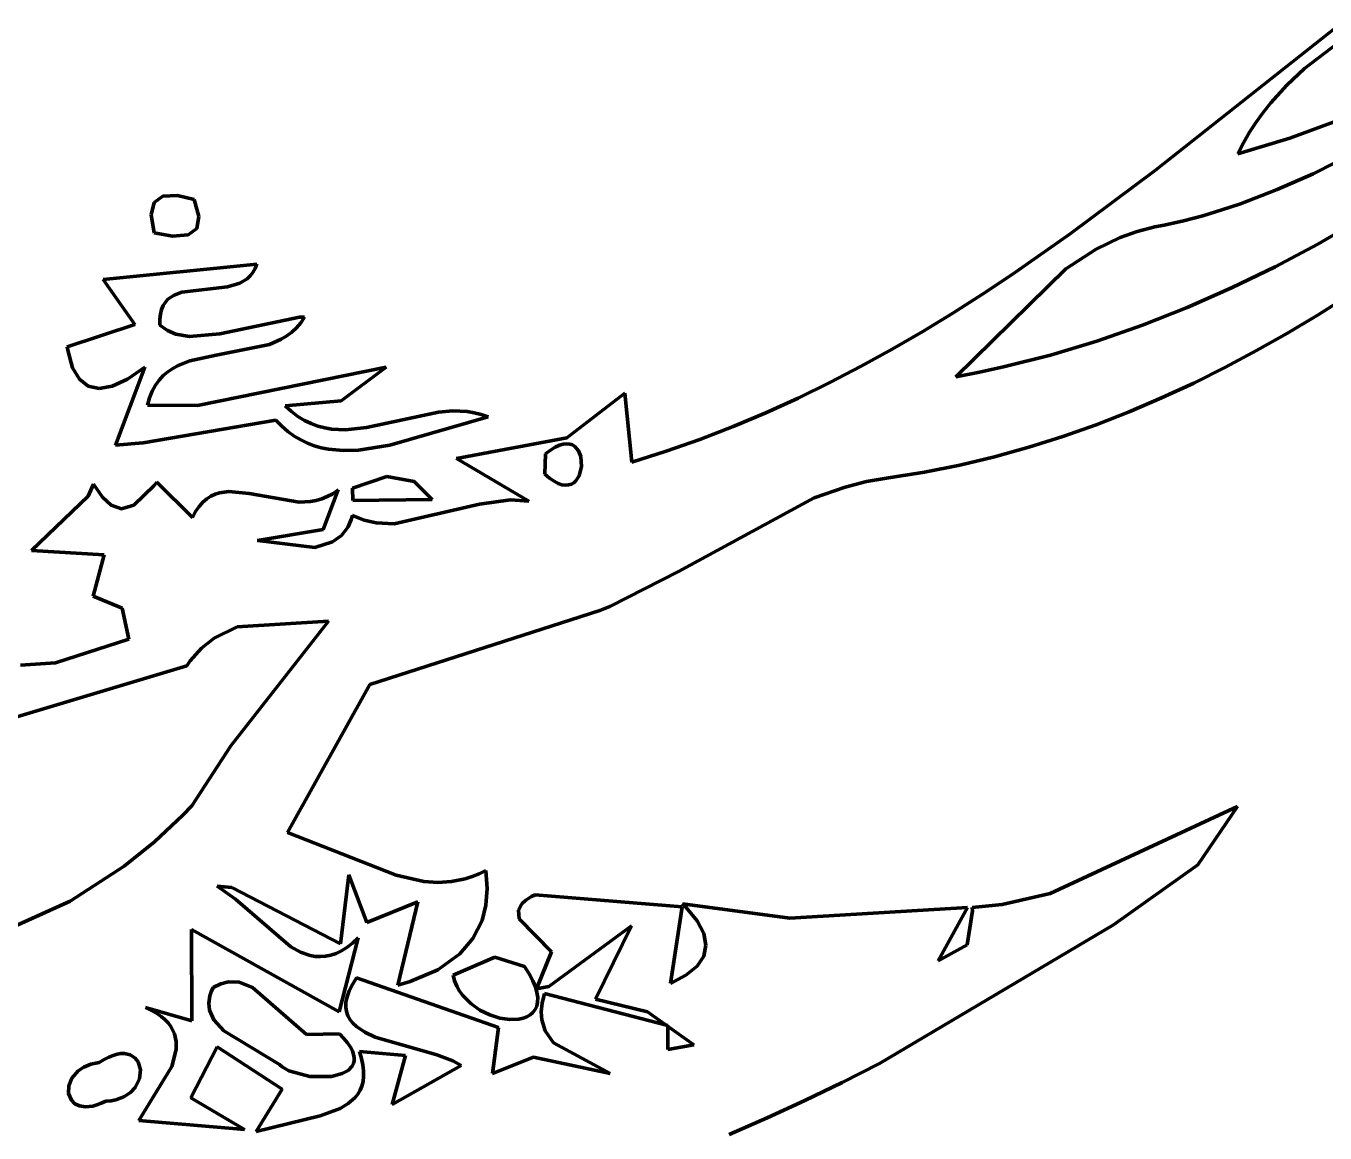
# Model space of a CAD drawing. Header units: millimetres. Extents: x 0 to 10.4, y 0 to 8.6.
# Drawn here: x 4.619 to 5.34, y 1.012 to 1.625 of the extents above; entities that cross this region are included whole.
import ezdxf

# ---------------------------------------------------------------- set-up
doc = ezdxf.new("R2010")
doc.units = ezdxf.units.MM
doc.layers.add('color#010101ff', color=7, linetype='CONTINUOUS', lineweight=100)
doc.layers.add('color#ffffffff', color=7, linetype='CONTINUOUS', lineweight=100)

msp = doc.modelspace()

# ---------------------------------------------------------------- linework, layer by layer
at = {"layer": 'color#010101ff'}
for p, q in [((5.24568, 1.54554), (5.41558, 1.68002)), ((5.38806, 1.64795), (5.32823, 1.60181)), ((5.32823, 1.60181), (5.31846, 1.59261)), ((5.31846, 1.59261), (5.30945, 1.58279)), ((5.30528, 1.57761), (5.30135, 1.57222)), ((5.30945, 1.58279), (5.30528, 1.57761)), ((5.30135, 1.57222), (5.2977, 1.56661)), ((5.32003, 1.56324), (5.3481, 1.57358)), ((5.29129, 1.55465), (5.32003, 1.56324)), ((5.2977, 1.56661), (5.29434, 1.56076)), ((5.29434, 1.56076), (5.29129, 1.55465)), ((5.36225, 1.55843), (5.33305, 1.54361)), ((5.19831, 1.51023), (5.24568, 1.54554)), ((5.33305, 1.54361), (5.31311, 1.53478)), ((5.31311, 1.53478), (5.29273, 1.52698)), ((4.6888, 1.5208), (4.69041, 1.5276)), ((4.69041, 1.5276), (4.69527, 1.53117)), ((4.69527, 1.53117), (4.70336, 1.53153)), ((4.70336, 1.53153), (4.71257, 1.52936)), ((4.71257, 1.52936), (4.71529, 1.51984)), ((5.29273, 1.52698), (5.28235, 1.5235)), ((4.69042, 1.51079), (4.6888, 1.5208)), ((4.71529, 1.51984), (4.7142, 1.51328)), ((5.27183, 1.52034), (5.26116, 1.51752)), ((5.28235, 1.5235), (5.27183, 1.52034)), ((5.33556, 1.5046), (5.37035, 1.5249)), ((4.7142, 1.51328), (4.7093, 1.50968)), ((5.24528, 1.51413), (5.23548, 1.51162)), ((5.25034, 1.51504), (5.24528, 1.51413)), ((5.26116, 1.51752), (5.25034, 1.51504)), ((4.70059, 1.50905), (4.69042, 1.51079)), ((4.7093, 1.50968), (4.70059, 1.50905)), ((5.1661, 1.48776), (5.19831, 1.51023)), ((5.22608, 1.50826), (5.21267, 1.5018)), ((5.23548, 1.51162), (5.22608, 1.50826)), ((5.21267, 1.5018), (5.19594, 1.49097)), ((5.31185, 1.49204), (5.33556, 1.5046)), ((4.6622, 1.48495), (4.74747, 1.49353)), ((4.74646, 1.49101), (4.74519, 1.48883)), ((4.74747, 1.49353), (4.74646, 1.49101)), ((5.19594, 1.49097), (5.13483, 1.43113)), ((5.28774, 1.48033), (5.31185, 1.49204)), ((4.67978, 1.46012), (4.6622, 1.48495)), ((4.742, 1.4854), (4.73805, 1.48302)), ((4.7437, 1.48697), (4.742, 1.4854)), ((4.74519, 1.48883), (4.7437, 1.48697)), ((5.14976, 1.47692), (5.1661, 1.48776)), ((4.70163, 1.47637), (4.69815, 1.47399)), ((4.70581, 1.47792), (4.70163, 1.47637)), ((4.73109, 1.48095), (4.70581, 1.47792)), ((4.73805, 1.48302), (4.73109, 1.48095)), ((5.13325, 1.46638), (5.14976, 1.47692)), ((5.26323, 1.46953), (5.28774, 1.48033)), ((4.69554, 1.47055), (4.6946, 1.46837)), ((4.69673, 1.47242), (4.69554, 1.47055)), ((4.69815, 1.47399), (4.69673, 1.47242)), ((5.23833, 1.45968), (5.26323, 1.46953)), ((5.35245, 1.47584), (5.33572, 1.46536)), ((4.69359, 1.46293), (4.69356, 1.45962)), ((4.69395, 1.46584), (4.69359, 1.46293)), ((4.6946, 1.46837), (4.69395, 1.46584)), ((4.72687, 1.45481), (4.77109, 1.46408)), ((4.77109, 1.46408), (4.77379, 1.46411)), ((4.77379, 1.46411), (4.77172, 1.46095)), ((5.11654, 1.45618), (5.13325, 1.46638)), ((5.33572, 1.46536), (5.31879, 1.45526)), ((4.64232, 1.44773), (4.67978, 1.46012)), ((4.69356, 1.45962), (4.6978, 1.45669)), ((4.6978, 1.45669), (4.70244, 1.45473)), ((4.70244, 1.45473), (4.71003, 1.45336)), ((4.71003, 1.45336), (4.72687, 1.45481)), ((4.76678, 1.45576), (4.76397, 1.45367)), ((4.76937, 1.45818), (4.76678, 1.45576)), ((4.77172, 1.46095), (4.76937, 1.45818)), ((5.09963, 1.44634), (5.11654, 1.45618)), ((5.21303, 1.45087), (5.23833, 1.45968)), ((5.31879, 1.45526), (5.30166, 1.44558)), ((4.64276, 1.44508), (4.64232, 1.44773)), ((4.75443, 1.449), (4.72478, 1.44303)), ((4.76096, 1.45186), (4.75443, 1.449)), ((4.76397, 1.45367), (4.76096, 1.45186)), ((5.18735, 1.44313), (5.21303, 1.45087)), ((4.64529, 1.43608), (4.64276, 1.44508)), ((4.72478, 1.44303), (4.71034, 1.43984)), ((5.0825, 1.43688), (5.09963, 1.44634)), ((5.16128, 1.43653), (5.18735, 1.44313)), ((5.30166, 1.44558), (5.28431, 1.43636)), ((4.649, 1.42967), (4.64529, 1.43608)), ((4.66906, 1.39326), (4.68525, 1.43634)), ((4.68525, 1.43634), (4.67564, 1.42984)), ((4.69806, 1.43387), (4.6955, 1.43171)), ((4.70085, 1.43573), (4.69806, 1.43387)), ((4.70384, 1.43733), (4.70085, 1.43573)), ((4.71034, 1.43984), (4.70384, 1.43733)), ((4.71459, 1.41511), (4.81908, 1.43647)), ((4.81908, 1.43647), (4.79406, 1.41773)), ((5.06513, 1.42783), (5.0825, 1.43688)), ((5.13483, 1.43113), (5.1481, 1.43368)), ((5.1481, 1.43368), (5.16128, 1.43653)), ((5.28431, 1.43636), (5.26675, 1.42761)), ((4.65388, 1.42584), (4.649, 1.42967)), ((4.6672, 1.42593), (4.65995, 1.42459)), ((4.67564, 1.42984), (4.6672, 1.42593)), ((4.69114, 1.42638), (4.68938, 1.42314)), ((4.69318, 1.42923), (4.69114, 1.42638)), ((4.6955, 1.43171), (4.69318, 1.42923)), ((5.04752, 1.41923), (5.06513, 1.42783)), ((5.26675, 1.42761), (5.24896, 1.41936)), ((4.65995, 1.42459), (4.65388, 1.42584)), ((4.68794, 1.41948), (4.68683, 1.41537)), ((4.68938, 1.42314), (4.68794, 1.41948)), ((4.91934, 1.39716), (4.95143, 1.42195)), ((4.95143, 1.42195), (4.9552, 1.38379)), ((5.02964, 1.41109), (5.04752, 1.41923)), ((5.24896, 1.41936), (5.23094, 1.41165)), ((4.68683, 1.41537), (4.71459, 1.41511)), ((4.79406, 1.41773), (4.76302, 1.41505)), ((4.76302, 1.41505), (4.76658, 1.41183)), ((4.76658, 1.41183), (4.77019, 1.40912)), ((4.80822, 1.4029), (4.84806, 1.41155)), ((4.84806, 1.41155), (4.85602, 1.41217)), ((4.85602, 1.41217), (4.86393, 1.4118)), ((4.86393, 1.4118), (4.86786, 1.41117)), ((5.23094, 1.41165), (5.21268, 1.4045)), ((4.75797, 1.407), (4.68445, 1.3945)), ((4.76122, 1.40364), (4.75797, 1.407)), ((4.77019, 1.40912), (4.77384, 1.4069)), ((4.77384, 1.4069), (4.77753, 1.40511)), ((4.77753, 1.40511), (4.78126, 1.40374)), ((4.87566, 1.40883), (4.82106, 1.39319)), ((4.86786, 1.41117), (4.87177, 1.41019)), ((4.87177, 1.41019), (4.87566, 1.40883)), ((5.01149, 1.40346), (5.02964, 1.41109)), ((5.21268, 1.4045), (5.19417, 1.39795)), ((4.7646, 1.40072), (4.76122, 1.40364)), ((4.76809, 1.3982), (4.7646, 1.40072)), ((4.77171, 1.39606), (4.76809, 1.3982)), ((4.78126, 1.40374), (4.78502, 1.40275)), ((4.78502, 1.40275), (4.78882, 1.4021)), ((4.78882, 1.4021), (4.7965, 1.40171)), ((4.7965, 1.40171), (4.80822, 1.4029)), ((4.85811, 1.38579), (4.91934, 1.39716)), ((4.99304, 1.39634), (5.01149, 1.40346)), ((5.19417, 1.39795), (5.1754, 1.39201)), ((4.68445, 1.3945), (4.66906, 1.39326)), ((4.77543, 1.39429), (4.77171, 1.39606)), ((4.77924, 1.39287), (4.77543, 1.39429)), ((4.78315, 1.39177), (4.77924, 1.39287)), ((4.78714, 1.39098), (4.78315, 1.39177)), ((4.79534, 1.39023), (4.78714, 1.39098)), ((4.80377, 1.39046), (4.79534, 1.39023)), ((4.82106, 1.39319), (4.80377, 1.39046)), ((4.91022, 1.39045), (4.90747, 1.38829)), ((4.91276, 1.39207), (4.91022, 1.39045)), ((4.9151, 1.39317), (4.91276, 1.39207)), ((4.91723, 1.3938), (4.9151, 1.39317)), ((4.91915, 1.394), (4.91723, 1.3938)), ((4.92088, 1.39381), (4.91915, 1.394)), ((4.9224, 1.39327), (4.92088, 1.39381)), ((4.92372, 1.39243), (4.9224, 1.39327)), ((4.92576, 1.38998), (4.92372, 1.39243)), ((4.92702, 1.38681), (4.92576, 1.38998)), ((4.97428, 1.38977), (4.99304, 1.39634)), ((5.1754, 1.39201), (5.15638, 1.38672)), ((4.89827, 1.3622), (4.85811, 1.38579)), ((4.90747, 1.38829), (4.90707, 1.37713)), ((4.92744, 1.38141), (4.92702, 1.38681)), ((4.9552, 1.38379), (4.97428, 1.38977)), ((5.15638, 1.38672), (5.13708, 1.38211)), ((4.80037, 1.36934), (4.81953, 1.37576)), ((4.81953, 1.37576), (4.83456, 1.37312)), ((4.90707, 1.37713), (4.90971, 1.37486)), ((4.92432, 1.37345), (4.92613, 1.37623)), ((4.92613, 1.37623), (4.92744, 1.38141)), ((5.11752, 1.3782), (5.09766, 1.37502)), ((5.13708, 1.38211), (5.11752, 1.3782)), ((4.65386, 1.36487), (4.65677, 1.37163)), ((4.65677, 1.37163), (4.66193, 1.36444)), ((4.67927, 1.35994), (4.6905, 1.37091)), ((4.6905, 1.37091), (4.69189, 1.37262)), ((4.69189, 1.37262), (4.71168, 1.35314)), ((4.79249, 1.36834), (4.78421, 1.34645)), ((4.78949, 1.3663), (4.79249, 1.36834)), ((4.8006, 1.36249), (4.80037, 1.36934)), ((4.83456, 1.37312), (4.84456, 1.36299)), ((4.90971, 1.37486), (4.91217, 1.37315)), ((4.91217, 1.37315), (4.91445, 1.37197)), ((4.91445, 1.37197), (4.91655, 1.37126)), ((4.91655, 1.37126), (4.91847, 1.37099)), ((4.91847, 1.37099), (4.92021, 1.37111)), ((4.92021, 1.37111), (4.92176, 1.37159)), ((4.92176, 1.37159), (4.92313, 1.37239)), ((4.92313, 1.37239), (4.92432, 1.37345)), ((5.07357, 1.36997), (5.05638, 1.36396)), ((5.08543, 1.37297), (5.07357, 1.36997)), ((5.09766, 1.37502), (5.08543, 1.37297)), ((4.62244, 1.33474), (4.65386, 1.36487)), ((4.66193, 1.36444), (4.66672, 1.35996)), ((4.71543, 1.35919), (4.71748, 1.3615)), ((4.71748, 1.3615), (4.71964, 1.36338)), ((4.71964, 1.36338), (4.72192, 1.36486)), ((4.72192, 1.36486), (4.72429, 1.36597)), ((4.72429, 1.36597), (4.72675, 1.36674)), ((4.72675, 1.36674), (4.73194, 1.36744)), ((4.73194, 1.36744), (4.74317, 1.36634)), ((4.74317, 1.36634), (4.77087, 1.36158)), ((4.77087, 1.36158), (4.77715, 1.36196)), ((4.77715, 1.36196), (4.78027, 1.36255)), ((4.78027, 1.36255), (4.78337, 1.36344)), ((4.78337, 1.36344), (4.78645, 1.36468)), ((4.78645, 1.36468), (4.78949, 1.3663)), ((4.84456, 1.36299), (4.8006, 1.36249)), ((4.87091, 1.3604), (4.88801, 1.36281)), ((4.88801, 1.36281), (4.89827, 1.3622)), ((5.05638, 1.36396), (4.98119, 1.32321)), ((4.66672, 1.35996), (4.67244, 1.35787)), ((4.67244, 1.35787), (4.67927, 1.35994)), ((4.71168, 1.35314), (4.71349, 1.35641)), ((4.71349, 1.35641), (4.71543, 1.35919)), ((4.79975, 1.35197), (4.80037, 1.35427)), ((4.80037, 1.35427), (4.80694, 1.35166)), ((4.82353, 1.34964), (4.87091, 1.3604)), ((4.79426, 1.34307), (4.79799, 1.34791)), ((4.79799, 1.34791), (4.79975, 1.35197)), ((4.80694, 1.35166), (4.81355, 1.35016)), ((4.81355, 1.35016), (4.82353, 1.34964)), ((4.78421, 1.34645), (4.74783, 1.34042)), ((4.74783, 1.34042), (4.77962, 1.33645)), ((4.77962, 1.33645), (4.78943, 1.3396)), ((4.78943, 1.3396), (4.79426, 1.34307)), ((4.66285, 1.33243), (4.62244, 1.33474)), ((4.65661, 1.30951), (4.66285, 1.33243)), ((4.98119, 1.32321), (4.94313, 1.30377)), ((4.67267, 1.30278), (4.65661, 1.30951)), ((4.94313, 1.30377), (4.93749, 1.30148)), ((4.67637, 1.28564), (4.67267, 1.30278)), ((4.93749, 1.30148), (4.80999, 1.26057)), ((4.73656, 1.29249), (4.72367, 1.2863)), ((4.73297, 1.22654), (4.78718, 1.29568)), ((4.78718, 1.29568), (4.73656, 1.29249)), ((4.6357, 1.27257), (4.67637, 1.28564)), ((4.72367, 1.2863), (4.71673, 1.28075)), ((4.71673, 1.28075), (4.71052, 1.2736)), ((4.70862, 1.27082), (4.56423, 1.22778)), ((4.6164, 1.27135), (4.6357, 1.27257)), ((4.71052, 1.2736), (4.70862, 1.27082)), ((4.80999, 1.26057), (4.76447, 1.17846)), ((4.71137, 1.19335), (4.73297, 1.22654)), ((4.70641, 1.18809), (4.71137, 1.19335)), ((5.18718, 1.14473), (5.2911, 1.19299)), ((5.2911, 1.19299), (5.26907, 1.16058)), ((4.69072, 1.17333), (4.70641, 1.18809)), ((4.76447, 1.17846), (4.82466, 1.15488)), ((4.67392, 1.15997), (4.69072, 1.17333)), ((4.6439, 1.14041), (4.67392, 1.15997)), ((5.26907, 1.16058), (5.22228, 1.12733)), ((4.79847, 1.15512), (4.79387, 1.11688)), ((4.8083, 1.12866), (4.79847, 1.15512)), ((4.82466, 1.15488), (4.83998, 1.15145)), ((4.85531, 1.15131), (4.86295, 1.15284)), ((4.86295, 1.15284), (4.86677, 1.15407)), ((4.86677, 1.15407), (4.87058, 1.15564)), ((4.87058, 1.15564), (4.87438, 1.15755)), ((4.87438, 1.15755), (4.87516, 1.1475)), ((4.73349, 1.14814), (4.72549, 1.14874)), ((4.72549, 1.14874), (4.73553, 1.1416)), ((4.79387, 1.11688), (4.73349, 1.14814)), ((4.83998, 1.15145), (4.84765, 1.15089)), ((4.84765, 1.15089), (4.85531, 1.15131)), ((4.87516, 1.1475), (4.87443, 1.13826)), ((4.5324, 1.09024), (4.6439, 1.14041)), ((4.73553, 1.1416), (4.76619, 1.11516)), ((4.8367, 1.14012), (4.8083, 1.12866)), ((4.82563, 1.09392), (4.8367, 1.14012)), ((4.87443, 1.13826), (4.87224, 1.12983)), ((4.89253, 1.13547), (4.89426, 1.13892)), ((4.89426, 1.13892), (4.8965, 1.14109)), ((4.8965, 1.14109), (4.8997, 1.14311)), ((4.8997, 1.14311), (4.9017, 1.14407)), ((4.9017, 1.14407), (4.98311, 1.13735)), ((4.98537, 1.13707), (4.98346, 1.13903)), ((4.98346, 1.13903), (5.04293, 1.13109)), ((5.14393, 1.13692), (5.16055, 1.13864)), ((5.16055, 1.13864), (5.18718, 1.14473)), ((4.89279, 1.13066), (4.89253, 1.13547)), ((4.91071, 1.11249), (4.89279, 1.13066)), ((4.98311, 1.13735), (4.97668, 1.09487)), ((4.9915, 1.12956), (4.98537, 1.13707)), ((5.04293, 1.13109), (5.14129, 1.13693)), ((5.14129, 1.13693), (5.12511, 1.10739)), ((5.14123, 1.11621), (5.14422, 1.13518)), ((5.14422, 1.13518), (5.14393, 1.13692)), ((4.79305, 1.0791), (4.71111, 1.12475)), ((4.71111, 1.12475), (4.71131, 1.07414)), ((4.87224, 1.12983), (4.86719, 1.11984)), ((4.95511, 1.12687), (4.90928, 1.09319)), ((4.93508, 1.08627), (4.95511, 1.12687)), ((4.99517, 1.12254), (4.9915, 1.12956)), ((5.22228, 1.12733), (5.09256, 1.05051)), ((4.80352, 1.12014), (4.79305, 1.0791)), ((4.79732, 1.11484), (4.8004, 1.11723)), ((4.8004, 1.11723), (4.80352, 1.12014)), ((4.86719, 1.11984), (4.85985, 1.11126)), ((4.99638, 1.11602), (4.99517, 1.12254)), ((4.76619, 1.11516), (4.77155, 1.11228)), ((4.77155, 1.11228), (4.77702, 1.1104)), ((4.77702, 1.1104), (4.7798, 1.1099)), ((4.7798, 1.1099), (4.78262, 1.10974)), ((4.78262, 1.10974), (4.78548, 1.10993)), ((4.78548, 1.10993), (4.78838, 1.11051)), ((4.78838, 1.11051), (4.79132, 1.11151)), ((4.79132, 1.11151), (4.7943, 1.11294)), ((4.7943, 1.11294), (4.79732, 1.11484)), ((4.85985, 1.11126), (4.84768, 1.10251)), ((4.85618, 1.09942), (4.87932, 1.10954)), ((4.87932, 1.10954), (4.89583, 1.10424)), ((4.9024, 1.09187), (4.91071, 1.11249)), ((4.99144, 1.10445), (4.99514, 1.10999)), ((4.99514, 1.10999), (4.99638, 1.11602)), ((5.12511, 1.10739), (5.14123, 1.11621)), ((4.84768, 1.10251), (4.83248, 1.09594)), ((4.89583, 1.10424), (4.89841, 1.10015)), ((4.98529, 1.09941), (4.99144, 1.10445)), ((4.72325, 1.09264), (4.72751, 1.09474)), ((4.72751, 1.09474), (4.73163, 1.09578)), ((4.73163, 1.09578), (4.73754, 1.09559)), ((4.73754, 1.09559), (4.745, 1.0927)), ((4.80036, 1.09425), (4.80271, 1.09802)), ((4.80271, 1.09802), (4.88134, 1.07044)), ((4.83248, 1.09594), (4.82563, 1.09392)), ((4.85705, 1.09633), (4.85618, 1.09942)), ((4.85827, 1.09342), (4.85705, 1.09633)), ((4.89841, 1.10015), (4.9004, 1.09639)), ((4.9004, 1.09639), (4.90182, 1.09295)), ((4.97668, 1.09487), (4.98529, 1.09941)), ((4.72076, 1.08393), (4.72141, 1.08812)), ((4.72141, 1.08812), (4.72217, 1.09033)), ((4.72217, 1.09033), (4.72325, 1.09264)), ((4.745, 1.0927), (4.77502, 1.06665)), ((4.79681, 1.08455), (4.79744, 1.08753)), ((4.79744, 1.08753), (4.79861, 1.09076)), ((4.79861, 1.09076), (4.80036, 1.09425)), ((4.85981, 1.0907), (4.85827, 1.09342)), ((4.86164, 1.08818), (4.85981, 1.0907)), ((4.86599, 1.08375), (4.86164, 1.08818)), ((4.90182, 1.09295), (4.90271, 1.08983)), ((4.90928, 1.09319), (4.9024, 1.09187)), ((4.90271, 1.08983), (4.9031, 1.08702)), ((4.90549, 1.08403), (4.90693, 1.08938)), ((4.90693, 1.08938), (4.9752, 1.07162)), ((4.71131, 1.07414), (4.68573, 1.08151)), ((4.68573, 1.08151), (4.68898, 1.07998)), ((4.72117, 1.08006), (4.72076, 1.08393)), ((4.79669, 1.0818), (4.79681, 1.08455)), ((4.79704, 1.07926), (4.79669, 1.0818)), ((4.87105, 1.08016), (4.86599, 1.08375)), ((4.90168, 1.0804), (4.90045, 1.07879)), ((4.90255, 1.08231), (4.90168, 1.0804)), ((4.90304, 1.08451), (4.90255, 1.08231)), ((4.9031, 1.08702), (4.90304, 1.08451)), ((4.90499, 1.07913), (4.90549, 1.08403)), ((4.96396, 1.07915), (4.93508, 1.08627)), ((4.68898, 1.07998), (4.69184, 1.07835)), ((4.69184, 1.07835), (4.69433, 1.07664)), ((4.69433, 1.07664), (4.69646, 1.07485)), ((4.69646, 1.07485), (4.69825, 1.07298)), ((4.72349, 1.07479), (4.72117, 1.08006)), ((4.72908, 1.06862), (4.72349, 1.07479)), ((4.79784, 1.07693), (4.79704, 1.07926)), ((4.79905, 1.0748), (4.79784, 1.07693)), ((4.80064, 1.07284), (4.79905, 1.0748)), ((4.87654, 1.07746), (4.87105, 1.08016)), ((4.88217, 1.0757), (4.87654, 1.07746)), ((4.88766, 1.07491), (4.88217, 1.0757)), ((4.89272, 1.07513), (4.88766, 1.07491)), ((4.89501, 1.07563), (4.89272, 1.07513)), ((4.89708, 1.07641), (4.89501, 1.07563)), ((4.89891, 1.07746), (4.89708, 1.07641)), ((4.90045, 1.07879), (4.89891, 1.07746)), ((4.90532, 1.07466), (4.90499, 1.07913)), ((4.90723, 1.06868), (4.90532, 1.07466)), ((4.98958, 1.06082), (4.96396, 1.07915)), ((4.69825, 1.07298), (4.69972, 1.07104)), ((4.69972, 1.07104), (4.70175, 1.06698)), ((4.70175, 1.06698), (4.70269, 1.0627)), ((4.75989, 1.05003), (4.72908, 1.06862)), ((4.77502, 1.06665), (4.7932, 1.06694)), ((4.7932, 1.06694), (4.7957, 1.06435)), ((4.80256, 1.07104), (4.80064, 1.07284)), ((4.80732, 1.06788), (4.80256, 1.07104)), ((4.81306, 1.0652), (4.80732, 1.06788)), ((4.88134, 1.07044), (4.87797, 1.04504)), ((4.91195, 1.06194), (4.90723, 1.06868)), ((4.9752, 1.07162), (4.97524, 1.05826)), ((4.70269, 1.0627), (4.70265, 1.05823)), ((4.71088, 1.03143), (4.72536, 1.05984)), ((4.72536, 1.05984), (4.76142, 1.03634)), ((4.7957, 1.06435), (4.79771, 1.06191)), ((4.79771, 1.06191), (4.79926, 1.05962)), ((4.79926, 1.05962), (4.80037, 1.05749)), ((4.84724, 1.05526), (4.81306, 1.0652)), ((4.94326, 1.04508), (4.91195, 1.06194)), ((4.97524, 1.05826), (4.98958, 1.06082)), ((4.66274, 1.05273), (4.66, 1.051)), ((4.66531, 1.05407), (4.66274, 1.05273)), ((4.66772, 1.05505), (4.66531, 1.05407)), ((4.66997, 1.05569), (4.66772, 1.05505)), ((4.67205, 1.05601), (4.66997, 1.05569)), ((4.67396, 1.05604), (4.67205, 1.05601)), ((4.67724, 1.05532), (4.67396, 1.05604)), ((4.67981, 1.0537), (4.67724, 1.05532)), ((4.68163, 1.05138), (4.67981, 1.0537)), ((4.70265, 1.05823), (4.70022, 1.04895)), ((4.80037, 1.05749), (4.80107, 1.0555)), ((4.80132, 1.05199), (4.80092, 1.05045)), ((4.80107, 1.0555), (4.80137, 1.05367)), ((4.80137, 1.05367), (4.80132, 1.05199)), ((4.80543, 1.05336), (4.80425, 1.05725)), ((4.80425, 1.05725), (4.82973, 1.05505)), ((4.80621, 1.04977), (4.80543, 1.05336)), ((4.82973, 1.05505), (4.82251, 1.02773)), ((4.85605, 1.05205), (4.84724, 1.05526)), ((4.86074, 1.0495), (4.85605, 1.05205)), ((4.87797, 1.04504), (4.90071, 1.05402)), ((4.90071, 1.05402), (4.94326, 1.04508)), ((4.64829, 1.04642), (4.64492, 1.04249)), ((4.65146, 1.04855), (4.64829, 1.04642)), ((4.65536, 1.05013), (4.65146, 1.04855)), ((4.66, 1.051), (4.65536, 1.05013)), ((4.68291, 1.04698), (4.68163, 1.05138)), ((4.70022, 1.04895), (4.68201, 1.01899)), ((4.68239, 1.04206), (4.68291, 1.04698)), ((4.76148, 1.04875), (4.75989, 1.05003)), ((4.76523, 1.04656), (4.76148, 1.04875)), ((4.77672, 1.04329), (4.76523, 1.04656)), ((4.79479, 1.04492), (4.7887, 1.04329)), ((4.79798, 1.0467), (4.79479, 1.04492)), ((4.80022, 1.04905), (4.79798, 1.0467)), ((4.80092, 1.05045), (4.80022, 1.04905)), ((4.8066, 1.04645), (4.80621, 1.04977)), ((4.80662, 1.0434), (4.8066, 1.04645)), ((4.82251, 1.02773), (4.86074, 1.0495)), ((5.09256, 1.05051), (5.07198, 1.04)), ((4.64318, 1.03814), (4.64307, 1.03386)), ((4.64492, 1.04249), (4.64318, 1.03814)), ((4.67729, 1.03439), (4.67998, 1.03724)), ((4.67998, 1.03724), (4.68239, 1.04206)), ((4.7887, 1.04329), (4.77672, 1.04329)), ((4.80465, 1.0357), (4.80562, 1.03804)), ((4.80562, 1.03804), (4.80628, 1.0406)), ((4.80628, 1.0406), (4.80662, 1.0434)), ((5.07198, 1.04), (5.05123, 1.02995)), ((4.64307, 1.03386), (4.64457, 1.03017)), ((4.64457, 1.03017), (4.64647, 1.02827)), ((4.66374, 1.02968), (4.66658, 1.02993)), ((4.66658, 1.02993), (4.66919, 1.03043)), ((4.66919, 1.03043), (4.6737, 1.03206)), ((4.6737, 1.03206), (4.67729, 1.03439)), ((4.74056, 1.01396), (4.71088, 1.03143)), ((4.76142, 1.03634), (4.74701, 1.01288)), ((4.79811, 1.0283), (4.80187, 1.03163)), ((4.80187, 1.03163), (4.8034, 1.03357)), ((4.8034, 1.03357), (4.80465, 1.0357)), ((5.05123, 1.02995), (5.03031, 1.02034)), ((4.64647, 1.02827), (4.64907, 1.02701)), ((4.64907, 1.02701), (4.65239, 1.02652)), ((4.65239, 1.02652), (4.6564, 1.02696)), ((4.6564, 1.02696), (4.65867, 1.02758)), ((4.65867, 1.02758), (4.66112, 1.02848)), ((4.66112, 1.02848), (4.66374, 1.02968)), ((4.78254, 1.02157), (4.79352, 1.02559)), ((4.79352, 1.02559), (4.79811, 1.0283)), ((4.68201, 1.01899), (4.74056, 1.01396)), ((4.74701, 1.01288), (4.78254, 1.02157)), ((5.03031, 1.02034), (5.00922, 1.01115))]:
    msp.add_line(p, q, dxfattribs=at)
at = {"layer": 'color#ffffffff'}
for p, q in [((5.41558, 1.68002), (5.24568, 1.54554)), ((5.32823, 1.60181), (5.38806, 1.64795)), ((5.31846, 1.59261), (5.32823, 1.60181)), ((5.30945, 1.58279), (5.31846, 1.59261)), ((5.30135, 1.57222), (5.30528, 1.57761)), ((5.30528, 1.57761), (5.30945, 1.58279)), ((5.2977, 1.56661), (5.30135, 1.57222)), ((5.3481, 1.57358), (5.32003, 1.56324)), ((5.32003, 1.56324), (5.29129, 1.55465)), ((5.29434, 1.56076), (5.2977, 1.56661)), ((5.29129, 1.55465), (5.29434, 1.56076)), ((5.33305, 1.54361), (5.36225, 1.55843)), ((5.24568, 1.54554), (5.19831, 1.51023)), ((5.31311, 1.53478), (5.33305, 1.54361)), ((5.29273, 1.52698), (5.31311, 1.53478)), ((4.69041, 1.5276), (4.6888, 1.5208)), ((4.69527, 1.53117), (4.69041, 1.5276)), ((4.70336, 1.53153), (4.69527, 1.53117)), ((4.71257, 1.52936), (4.70336, 1.53153)), ((4.71529, 1.51984), (4.71257, 1.52936)), ((5.28235, 1.5235), (5.29273, 1.52698)), ((4.6888, 1.5208), (4.69042, 1.51079)), ((4.7142, 1.51328), (4.71529, 1.51984)), ((5.26116, 1.51752), (5.27183, 1.52034)), ((5.27183, 1.52034), (5.28235, 1.5235)), ((5.37035, 1.5249), (5.33556, 1.5046)), ((4.7093, 1.50968), (4.7142, 1.51328)), ((5.23548, 1.51162), (5.24528, 1.51413)), ((5.24528, 1.51413), (5.25034, 1.51504)), ((5.25034, 1.51504), (5.26116, 1.51752)), ((4.69042, 1.51079), (4.70059, 1.50905)), ((4.70059, 1.50905), (4.7093, 1.50968)), ((5.19831, 1.51023), (5.1661, 1.48776)), ((5.21267, 1.5018), (5.22608, 1.50826)), ((5.22608, 1.50826), (5.23548, 1.51162)), ((5.19594, 1.49097), (5.21267, 1.5018)), ((5.33556, 1.5046), (5.31185, 1.49204)), ((4.74747, 1.49353), (4.6622, 1.48495)), ((4.74519, 1.48883), (4.74646, 1.49101)), ((4.74646, 1.49101), (4.74747, 1.49353)), ((5.13483, 1.43113), (5.19594, 1.49097)), ((5.31185, 1.49204), (5.28774, 1.48033)), ((4.6622, 1.48495), (4.67978, 1.46012)), ((4.73805, 1.48302), (4.742, 1.4854)), ((4.742, 1.4854), (4.7437, 1.48697)), ((4.7437, 1.48697), (4.74519, 1.48883)), ((5.1661, 1.48776), (5.14976, 1.47692)), ((4.69815, 1.47399), (4.70163, 1.47637)), ((4.70163, 1.47637), (4.70581, 1.47792)), ((4.70581, 1.47792), (4.73109, 1.48095)), ((4.73109, 1.48095), (4.73805, 1.48302)), ((5.14976, 1.47692), (5.13325, 1.46638)), ((5.28774, 1.48033), (5.26323, 1.46953)), ((4.6946, 1.46837), (4.69554, 1.47055)), ((4.69554, 1.47055), (4.69673, 1.47242)), ((4.69673, 1.47242), (4.69815, 1.47399)), ((5.26323, 1.46953), (5.23833, 1.45968)), ((5.33572, 1.46536), (5.35245, 1.47584)), ((4.69356, 1.45962), (4.69359, 1.46293)), ((4.69359, 1.46293), (4.69395, 1.46584)), ((4.69395, 1.46584), (4.6946, 1.46837)), ((4.77109, 1.46408), (4.72687, 1.45481)), ((4.77379, 1.46411), (4.77109, 1.46408)), ((4.77172, 1.46095), (4.77379, 1.46411)), ((5.13325, 1.46638), (5.11654, 1.45618)), ((5.31879, 1.45526), (5.33572, 1.46536)), ((4.67978, 1.46012), (4.64232, 1.44773)), ((4.6978, 1.45669), (4.69356, 1.45962)), ((4.70244, 1.45473), (4.6978, 1.45669)), ((4.71003, 1.45336), (4.70244, 1.45473)), ((4.72687, 1.45481), (4.71003, 1.45336)), ((4.76397, 1.45367), (4.76678, 1.45576)), ((4.76678, 1.45576), (4.76937, 1.45818)), ((4.76937, 1.45818), (4.77172, 1.46095)), ((5.11654, 1.45618), (5.09963, 1.44634)), ((5.23833, 1.45968), (5.21303, 1.45087)), ((5.30166, 1.44558), (5.31879, 1.45526)), ((4.64232, 1.44773), (4.64276, 1.44508)), ((4.72478, 1.44303), (4.75443, 1.449)), ((4.75443, 1.449), (4.76096, 1.45186)), ((4.76096, 1.45186), (4.76397, 1.45367)), ((5.21303, 1.45087), (5.18735, 1.44313)), ((4.64276, 1.44508), (4.64529, 1.43608)), ((4.71034, 1.43984), (4.72478, 1.44303)), ((5.09963, 1.44634), (5.0825, 1.43688)), ((5.18735, 1.44313), (5.16128, 1.43653)), ((5.28431, 1.43636), (5.30166, 1.44558)), ((4.64529, 1.43608), (4.649, 1.42967)), ((4.68525, 1.43634), (4.66906, 1.39326)), ((4.67564, 1.42984), (4.68525, 1.43634)), ((4.6955, 1.43171), (4.69806, 1.43387)), ((4.69806, 1.43387), (4.70085, 1.43573)), ((4.70085, 1.43573), (4.70384, 1.43733)), ((4.70384, 1.43733), (4.71034, 1.43984)), ((4.81908, 1.43647), (4.71459, 1.41511)), ((4.79406, 1.41773), (4.81908, 1.43647)), ((5.0825, 1.43688), (5.06513, 1.42783)), ((5.1481, 1.43368), (5.13483, 1.43113)), ((5.16128, 1.43653), (5.1481, 1.43368)), ((5.26675, 1.42761), (5.28431, 1.43636)), ((4.649, 1.42967), (4.65388, 1.42584)), ((4.65995, 1.42459), (4.6672, 1.42593)), ((4.6672, 1.42593), (4.67564, 1.42984)), ((4.68938, 1.42314), (4.69114, 1.42638)), ((4.69114, 1.42638), (4.69318, 1.42923)), ((4.69318, 1.42923), (4.6955, 1.43171)), ((5.06513, 1.42783), (5.04752, 1.41923)), ((5.24896, 1.41936), (5.26675, 1.42761)), ((4.65388, 1.42584), (4.65995, 1.42459)), ((4.68683, 1.41537), (4.68794, 1.41948)), ((4.68794, 1.41948), (4.68938, 1.42314)), ((4.95143, 1.42195), (4.91934, 1.39716)), ((4.9552, 1.38379), (4.95143, 1.42195)), ((5.04752, 1.41923), (5.02964, 1.41109)), ((5.23094, 1.41165), (5.24896, 1.41936)), ((4.71459, 1.41511), (4.68683, 1.41537)), ((4.76302, 1.41505), (4.79406, 1.41773)), ((4.76658, 1.41183), (4.76302, 1.41505)), ((4.77019, 1.40912), (4.76658, 1.41183)), ((4.84806, 1.41155), (4.80822, 1.4029)), ((4.85602, 1.41217), (4.84806, 1.41155)), ((4.86393, 1.4118), (4.85602, 1.41217)), ((4.86786, 1.41117), (4.86393, 1.4118)), ((5.21268, 1.4045), (5.23094, 1.41165)), ((4.68445, 1.3945), (4.75797, 1.407)), ((4.75797, 1.407), (4.76122, 1.40364)), ((4.77384, 1.4069), (4.77019, 1.40912)), ((4.77753, 1.40511), (4.77384, 1.4069)), ((4.78126, 1.40374), (4.77753, 1.40511)), ((4.82106, 1.39319), (4.87566, 1.40883)), ((4.87177, 1.41019), (4.86786, 1.41117)), ((4.87566, 1.40883), (4.87177, 1.41019)), ((5.02964, 1.41109), (5.01149, 1.40346)), ((5.19417, 1.39795), (5.21268, 1.4045)), ((4.76122, 1.40364), (4.7646, 1.40072)), ((4.7646, 1.40072), (4.76809, 1.3982)), ((4.76809, 1.3982), (4.77171, 1.39606)), ((4.78502, 1.40275), (4.78126, 1.40374)), ((4.78882, 1.4021), (4.78502, 1.40275)), ((4.7965, 1.40171), (4.78882, 1.4021)), ((4.80822, 1.4029), (4.7965, 1.40171)), ((4.91934, 1.39716), (4.85811, 1.38579)), ((5.01149, 1.40346), (4.99304, 1.39634)), ((5.1754, 1.39201), (5.19417, 1.39795)), ((4.66906, 1.39326), (4.68445, 1.3945)), ((4.77171, 1.39606), (4.77543, 1.39429)), ((4.77543, 1.39429), (4.77924, 1.39287)), ((4.77924, 1.39287), (4.78315, 1.39177)), ((4.78315, 1.39177), (4.78714, 1.39098)), ((4.78714, 1.39098), (4.79534, 1.39023)), ((4.79534, 1.39023), (4.80377, 1.39046)), ((4.80377, 1.39046), (4.82106, 1.39319)), ((4.90747, 1.38829), (4.91022, 1.39045)), ((4.91022, 1.39045), (4.91276, 1.39207)), ((4.91276, 1.39207), (4.9151, 1.39317)), ((4.9151, 1.39317), (4.91723, 1.3938)), ((4.91723, 1.3938), (4.91915, 1.394)), ((4.91915, 1.394), (4.92088, 1.39381)), ((4.92088, 1.39381), (4.9224, 1.39327)), ((4.9224, 1.39327), (4.92372, 1.39243)), ((4.92372, 1.39243), (4.92576, 1.38998)), ((4.92576, 1.38998), (4.92702, 1.38681)), ((4.99304, 1.39634), (4.97428, 1.38977)), ((5.15638, 1.38672), (5.1754, 1.39201)), ((4.85811, 1.38579), (4.89827, 1.3622)), ((4.90707, 1.37713), (4.90747, 1.38829)), ((4.92702, 1.38681), (4.92744, 1.38141)), ((4.97428, 1.38977), (4.9552, 1.38379)), ((5.13708, 1.38211), (5.15638, 1.38672)), ((4.81953, 1.37576), (4.80037, 1.36934)), ((4.83456, 1.37312), (4.81953, 1.37576)), ((4.90971, 1.37486), (4.90707, 1.37713)), ((4.92613, 1.37623), (4.92432, 1.37345)), ((4.92744, 1.38141), (4.92613, 1.37623)), ((5.09766, 1.37502), (5.11752, 1.3782)), ((5.11752, 1.3782), (5.13708, 1.38211)), ((4.65677, 1.37163), (4.65386, 1.36487)), ((4.66193, 1.36444), (4.65677, 1.37163)), ((4.6905, 1.37091), (4.67927, 1.35994)), ((4.69189, 1.37262), (4.6905, 1.37091)), ((4.71168, 1.35314), (4.69189, 1.37262)), ((4.78421, 1.34645), (4.79249, 1.36834)), ((4.79249, 1.36834), (4.78949, 1.3663)), ((4.80037, 1.36934), (4.8006, 1.36249)), ((4.84456, 1.36299), (4.83456, 1.37312)), ((4.91217, 1.37315), (4.90971, 1.37486)), ((4.91445, 1.37197), (4.91217, 1.37315)), ((4.91655, 1.37126), (4.91445, 1.37197)), ((4.91847, 1.37099), (4.91655, 1.37126)), ((4.92021, 1.37111), (4.91847, 1.37099)), ((4.92176, 1.37159), (4.92021, 1.37111)), ((4.92313, 1.37239), (4.92176, 1.37159)), ((4.92432, 1.37345), (4.92313, 1.37239)), ((5.05638, 1.36396), (5.07357, 1.36997)), ((5.07357, 1.36997), (5.08543, 1.37297)), ((5.08543, 1.37297), (5.09766, 1.37502)), ((4.65386, 1.36487), (4.62244, 1.33474)), ((4.66672, 1.35996), (4.66193, 1.36444)), ((4.71748, 1.3615), (4.71543, 1.35919)), ((4.71964, 1.36338), (4.71748, 1.3615)), ((4.72192, 1.36486), (4.71964, 1.36338)), ((4.72429, 1.36597), (4.72192, 1.36486)), ((4.72675, 1.36674), (4.72429, 1.36597)), ((4.73194, 1.36744), (4.72675, 1.36674)), ((4.74317, 1.36634), (4.73194, 1.36744)), ((4.77087, 1.36158), (4.74317, 1.36634)), ((4.77715, 1.36196), (4.77087, 1.36158)), ((4.78027, 1.36255), (4.77715, 1.36196)), ((4.78337, 1.36344), (4.78027, 1.36255)), ((4.78645, 1.36468), (4.78337, 1.36344)), ((4.78949, 1.3663), (4.78645, 1.36468)), ((4.8006, 1.36249), (4.84456, 1.36299)), ((4.88801, 1.36281), (4.87091, 1.3604)), ((4.89827, 1.3622), (4.88801, 1.36281)), ((4.98119, 1.32321), (5.05638, 1.36396)), ((4.67244, 1.35787), (4.66672, 1.35996)), ((4.67927, 1.35994), (4.67244, 1.35787)), ((4.71349, 1.35641), (4.71168, 1.35314)), ((4.71543, 1.35919), (4.71349, 1.35641)), ((4.80037, 1.35427), (4.79975, 1.35197)), ((4.80694, 1.35166), (4.80037, 1.35427)), ((4.87091, 1.3604), (4.82353, 1.34964)), ((4.79799, 1.34791), (4.79426, 1.34307)), ((4.79975, 1.35197), (4.79799, 1.34791)), ((4.81355, 1.35016), (4.80694, 1.35166)), ((4.82353, 1.34964), (4.81355, 1.35016)), ((4.74783, 1.34042), (4.78421, 1.34645)), ((4.77962, 1.33645), (4.74783, 1.34042)), ((4.78943, 1.3396), (4.77962, 1.33645)), ((4.79426, 1.34307), (4.78943, 1.3396)), ((4.62244, 1.33474), (4.66285, 1.33243)), ((4.66285, 1.33243), (4.65661, 1.30951)), ((4.94313, 1.30377), (4.98119, 1.32321)), ((4.65661, 1.30951), (4.67267, 1.30278)), ((4.93749, 1.30148), (4.94313, 1.30377)), ((4.67267, 1.30278), (4.67637, 1.28564)), ((4.80999, 1.26057), (4.93749, 1.30148)), ((4.72367, 1.2863), (4.73656, 1.29249)), ((4.78718, 1.29568), (4.73297, 1.22654)), ((4.73656, 1.29249), (4.78718, 1.29568)), ((4.67637, 1.28564), (4.6357, 1.27257)), ((4.71673, 1.28075), (4.72367, 1.2863)), ((4.71052, 1.2736), (4.71673, 1.28075)), ((4.56423, 1.22778), (4.70862, 1.27082)), ((4.6357, 1.27257), (4.6164, 1.27135)), ((4.70862, 1.27082), (4.71052, 1.2736)), ((4.76447, 1.17846), (4.80999, 1.26057)), ((4.73297, 1.22654), (4.71137, 1.19335)), ((4.71137, 1.19335), (4.70641, 1.18809)), ((5.2911, 1.19299), (5.18718, 1.14473)), ((5.26907, 1.16058), (5.2911, 1.19299)), ((4.70641, 1.18809), (4.69072, 1.17333)), ((4.82466, 1.15488), (4.76447, 1.17846)), ((4.69072, 1.17333), (4.67392, 1.15997)), ((4.67392, 1.15997), (4.6439, 1.14041)), ((5.22228, 1.12733), (5.26907, 1.16058)), ((4.79387, 1.11688), (4.79847, 1.15512)), ((4.79847, 1.15512), (4.8083, 1.12866)), ((4.83998, 1.15145), (4.82466, 1.15488)), ((4.86295, 1.15284), (4.85531, 1.15131)), ((4.86677, 1.15407), (4.86295, 1.15284)), ((4.87058, 1.15564), (4.86677, 1.15407)), ((4.87438, 1.15755), (4.87058, 1.15564)), ((4.87516, 1.1475), (4.87438, 1.15755)), ((4.73553, 1.1416), (4.72549, 1.14874)), ((4.72549, 1.14874), (4.73349, 1.14814)), ((4.73349, 1.14814), (4.79387, 1.11688)), ((4.84765, 1.15089), (4.83998, 1.15145)), ((4.85531, 1.15131), (4.84765, 1.15089)), ((4.87443, 1.13826), (4.87516, 1.1475)), ((4.6439, 1.14041), (4.5324, 1.09024)), ((4.76619, 1.11516), (4.73553, 1.1416)), ((4.8083, 1.12866), (4.8367, 1.14012)), ((4.8367, 1.14012), (4.82563, 1.09392)), ((4.87224, 1.12983), (4.87443, 1.13826)), ((4.89426, 1.13892), (4.89253, 1.13547)), ((4.8965, 1.14109), (4.89426, 1.13892)), ((4.8997, 1.14311), (4.8965, 1.14109)), ((4.9017, 1.14407), (4.8997, 1.14311)), ((4.98311, 1.13735), (4.9017, 1.14407)), ((5.04293, 1.13109), (4.98346, 1.13903)), ((4.98346, 1.13903), (4.98537, 1.13707)), ((5.16055, 1.13864), (5.14393, 1.13692)), ((5.18718, 1.14473), (5.16055, 1.13864)), ((4.89253, 1.13547), (4.89279, 1.13066)), ((4.89279, 1.13066), (4.91071, 1.11249)), ((4.97668, 1.09487), (4.98311, 1.13735)), ((4.98537, 1.13707), (4.9915, 1.12956)), ((5.14129, 1.13693), (5.04293, 1.13109)), ((5.12511, 1.10739), (5.14129, 1.13693)), ((5.14422, 1.13518), (5.14123, 1.11621)), ((5.14393, 1.13692), (5.14422, 1.13518)), ((4.71131, 1.07414), (4.71111, 1.12475)), ((4.71111, 1.12475), (4.79305, 1.0791)), ((4.86719, 1.11984), (4.87224, 1.12983)), ((4.90928, 1.09319), (4.95511, 1.12687)), ((4.95511, 1.12687), (4.93508, 1.08627)), ((4.9915, 1.12956), (4.99517, 1.12254)), ((5.09256, 1.05051), (5.22228, 1.12733)), ((4.79305, 1.0791), (4.80352, 1.12014)), ((4.8004, 1.11723), (4.79732, 1.11484)), ((4.80352, 1.12014), (4.8004, 1.11723)), ((4.85985, 1.11126), (4.86719, 1.11984)), ((4.99517, 1.12254), (4.99638, 1.11602)), ((4.77155, 1.11228), (4.76619, 1.11516)), ((4.77702, 1.1104), (4.77155, 1.11228)), ((4.7798, 1.1099), (4.77702, 1.1104)), ((4.78262, 1.10974), (4.7798, 1.1099)), ((4.78548, 1.10993), (4.78262, 1.10974)), ((4.78838, 1.11051), (4.78548, 1.10993)), ((4.79132, 1.11151), (4.78838, 1.11051)), ((4.7943, 1.11294), (4.79132, 1.11151)), ((4.79732, 1.11484), (4.7943, 1.11294)), ((4.84768, 1.10251), (4.85985, 1.11126)), ((4.87932, 1.10954), (4.85618, 1.09942)), ((4.89583, 1.10424), (4.87932, 1.10954)), ((4.91071, 1.11249), (4.9024, 1.09187)), ((4.99514, 1.10999), (4.99144, 1.10445)), ((4.99638, 1.11602), (4.99514, 1.10999)), ((5.14123, 1.11621), (5.12511, 1.10739)), ((4.83248, 1.09594), (4.84768, 1.10251)), ((4.89841, 1.10015), (4.89583, 1.10424)), ((4.99144, 1.10445), (4.98529, 1.09941)), ((4.72751, 1.09474), (4.72325, 1.09264)), ((4.73163, 1.09578), (4.72751, 1.09474)), ((4.73754, 1.09559), (4.73163, 1.09578)), ((4.745, 1.0927), (4.73754, 1.09559)), ((4.80271, 1.09802), (4.80036, 1.09425)), ((4.88134, 1.07044), (4.80271, 1.09802)), ((4.82563, 1.09392), (4.83248, 1.09594)), ((4.85618, 1.09942), (4.85705, 1.09633)), ((4.85705, 1.09633), (4.85827, 1.09342)), ((4.9004, 1.09639), (4.89841, 1.10015)), ((4.90182, 1.09295), (4.9004, 1.09639)), ((4.98529, 1.09941), (4.97668, 1.09487)), ((4.72141, 1.08812), (4.72076, 1.08393)), ((4.72217, 1.09033), (4.72141, 1.08812)), ((4.72325, 1.09264), (4.72217, 1.09033)), ((4.77502, 1.06665), (4.745, 1.0927)), ((4.79744, 1.08753), (4.79681, 1.08455)), ((4.79861, 1.09076), (4.79744, 1.08753)), ((4.80036, 1.09425), (4.79861, 1.09076)), ((4.85827, 1.09342), (4.85981, 1.0907)), ((4.85981, 1.0907), (4.86164, 1.08818)), ((4.86164, 1.08818), (4.86599, 1.08375)), ((4.90271, 1.08983), (4.90182, 1.09295)), ((4.9024, 1.09187), (4.90928, 1.09319)), ((4.9031, 1.08702), (4.90271, 1.08983)), ((4.90693, 1.08938), (4.90549, 1.08403)), ((4.9752, 1.07162), (4.90693, 1.08938)), ((4.68898, 1.07998), (4.68573, 1.08151)), ((4.68573, 1.08151), (4.71131, 1.07414)), ((4.72076, 1.08393), (4.72117, 1.08006)), ((4.79681, 1.08455), (4.79669, 1.0818)), ((4.79669, 1.0818), (4.79704, 1.07926)), ((4.86599, 1.08375), (4.87105, 1.08016)), ((4.90045, 1.07879), (4.90168, 1.0804)), ((4.90168, 1.0804), (4.90255, 1.08231)), ((4.90255, 1.08231), (4.90304, 1.08451)), ((4.90304, 1.08451), (4.9031, 1.08702)), ((4.90549, 1.08403), (4.90499, 1.07913)), ((4.93508, 1.08627), (4.96396, 1.07915)), ((4.69184, 1.07835), (4.68898, 1.07998)), ((4.69433, 1.07664), (4.69184, 1.07835)), ((4.69646, 1.07485), (4.69433, 1.07664)), ((4.69825, 1.07298), (4.69646, 1.07485)), ((4.72117, 1.08006), (4.72349, 1.07479)), ((4.72349, 1.07479), (4.72908, 1.06862)), ((4.79704, 1.07926), (4.79784, 1.07693)), ((4.79784, 1.07693), (4.79905, 1.0748)), ((4.79905, 1.0748), (4.80064, 1.07284)), ((4.87105, 1.08016), (4.87654, 1.07746)), ((4.87654, 1.07746), (4.88217, 1.0757)), ((4.88217, 1.0757), (4.88766, 1.07491)), ((4.88766, 1.07491), (4.89272, 1.07513)), ((4.89272, 1.07513), (4.89501, 1.07563)), ((4.89501, 1.07563), (4.89708, 1.07641)), ((4.89708, 1.07641), (4.89891, 1.07746)), ((4.89891, 1.07746), (4.90045, 1.07879)), ((4.90499, 1.07913), (4.90532, 1.07466)), ((4.90532, 1.07466), (4.90723, 1.06868)), ((4.96396, 1.07915), (4.98958, 1.06082)), ((4.69972, 1.07104), (4.69825, 1.07298)), ((4.70175, 1.06698), (4.69972, 1.07104)), ((4.70269, 1.0627), (4.70175, 1.06698)), ((4.72908, 1.06862), (4.75989, 1.05003)), ((4.7932, 1.06694), (4.77502, 1.06665)), ((4.7957, 1.06435), (4.7932, 1.06694)), ((4.80064, 1.07284), (4.80256, 1.07104)), ((4.80256, 1.07104), (4.80732, 1.06788)), ((4.80732, 1.06788), (4.81306, 1.0652)), ((4.87797, 1.04504), (4.88134, 1.07044)), ((4.90723, 1.06868), (4.91195, 1.06194)), ((4.97524, 1.05826), (4.9752, 1.07162)), ((4.70265, 1.05823), (4.70269, 1.0627)), ((4.72536, 1.05984), (4.71088, 1.03143)), ((4.76142, 1.03634), (4.72536, 1.05984)), ((4.79771, 1.06191), (4.7957, 1.06435)), ((4.79926, 1.05962), (4.79771, 1.06191)), ((4.80037, 1.05749), (4.79926, 1.05962)), ((4.81306, 1.0652), (4.84724, 1.05526)), ((4.91195, 1.06194), (4.94326, 1.04508)), ((4.98958, 1.06082), (4.97524, 1.05826)), ((4.66, 1.051), (4.66274, 1.05273)), ((4.66274, 1.05273), (4.66531, 1.05407)), ((4.66531, 1.05407), (4.66772, 1.05505)), ((4.66772, 1.05505), (4.66997, 1.05569)), ((4.66997, 1.05569), (4.67205, 1.05601)), ((4.67205, 1.05601), (4.67396, 1.05604)), ((4.67396, 1.05604), (4.67724, 1.05532)), ((4.67724, 1.05532), (4.67981, 1.0537)), ((4.67981, 1.0537), (4.68163, 1.05138)), ((4.70022, 1.04895), (4.70265, 1.05823)), ((4.80107, 1.0555), (4.80037, 1.05749)), ((4.80092, 1.05045), (4.80132, 1.05199)), ((4.80137, 1.05367), (4.80107, 1.0555)), ((4.80132, 1.05199), (4.80137, 1.05367)), ((4.82973, 1.05505), (4.80425, 1.05725)), ((4.80425, 1.05725), (4.80543, 1.05336)), ((4.80543, 1.05336), (4.80621, 1.04977)), ((4.82251, 1.02773), (4.82973, 1.05505)), ((4.84724, 1.05526), (4.85605, 1.05205)), ((4.85605, 1.05205), (4.86074, 1.0495)), ((4.90071, 1.05402), (4.87797, 1.04504)), ((4.94326, 1.04508), (4.90071, 1.05402)), ((4.64492, 1.04249), (4.64829, 1.04642)), ((4.64829, 1.04642), (4.65146, 1.04855)), ((4.65146, 1.04855), (4.65536, 1.05013)), ((4.65536, 1.05013), (4.66, 1.051)), ((4.68163, 1.05138), (4.68291, 1.04698)), ((4.68201, 1.01899), (4.70022, 1.04895)), ((4.68291, 1.04698), (4.68239, 1.04206)), ((4.75989, 1.05003), (4.76148, 1.04875)), ((4.76148, 1.04875), (4.76523, 1.04656)), ((4.76523, 1.04656), (4.77672, 1.04329)), ((4.7887, 1.04329), (4.79479, 1.04492)), ((4.79479, 1.04492), (4.79798, 1.0467)), ((4.79798, 1.0467), (4.80022, 1.04905)), ((4.80022, 1.04905), (4.80092, 1.05045)), ((4.80621, 1.04977), (4.8066, 1.04645)), ((4.8066, 1.04645), (4.80662, 1.0434)), ((4.86074, 1.0495), (4.82251, 1.02773)), ((5.07198, 1.04), (5.09256, 1.05051)), ((4.64307, 1.03386), (4.64318, 1.03814)), ((4.64318, 1.03814), (4.64492, 1.04249)), ((4.67998, 1.03724), (4.67729, 1.03439)), ((4.68239, 1.04206), (4.67998, 1.03724)), ((4.77672, 1.04329), (4.7887, 1.04329)), ((4.80562, 1.03804), (4.80465, 1.0357)), ((4.80628, 1.0406), (4.80562, 1.03804)), ((4.80662, 1.0434), (4.80628, 1.0406)), ((5.05123, 1.02995), (5.07198, 1.04)), ((4.64457, 1.03017), (4.64307, 1.03386)), ((4.64647, 1.02827), (4.64457, 1.03017)), ((4.66658, 1.02993), (4.66374, 1.02968)), ((4.66919, 1.03043), (4.66658, 1.02993)), ((4.6737, 1.03206), (4.66919, 1.03043)), ((4.67729, 1.03439), (4.6737, 1.03206)), ((4.71088, 1.03143), (4.74056, 1.01396)), ((4.74701, 1.01288), (4.76142, 1.03634)), ((4.80187, 1.03163), (4.79811, 1.0283)), ((4.8034, 1.03357), (4.80187, 1.03163)), ((4.80465, 1.0357), (4.8034, 1.03357)), ((5.03031, 1.02034), (5.05123, 1.02995)), ((4.64907, 1.02701), (4.64647, 1.02827)), ((4.65239, 1.02652), (4.64907, 1.02701)), ((4.6564, 1.02696), (4.65239, 1.02652)), ((4.65867, 1.02758), (4.6564, 1.02696)), ((4.66112, 1.02848), (4.65867, 1.02758)), ((4.66374, 1.02968), (4.66112, 1.02848)), ((4.79352, 1.02559), (4.78254, 1.02157)), ((4.79811, 1.0283), (4.79352, 1.02559)), ((4.74056, 1.01396), (4.68201, 1.01899)), ((4.78254, 1.02157), (4.74701, 1.01288)), ((5.00922, 1.01115), (5.03031, 1.02034))]:
    msp.add_line(p, q, dxfattribs=at)

doc.saveas('drawing.dxf')
